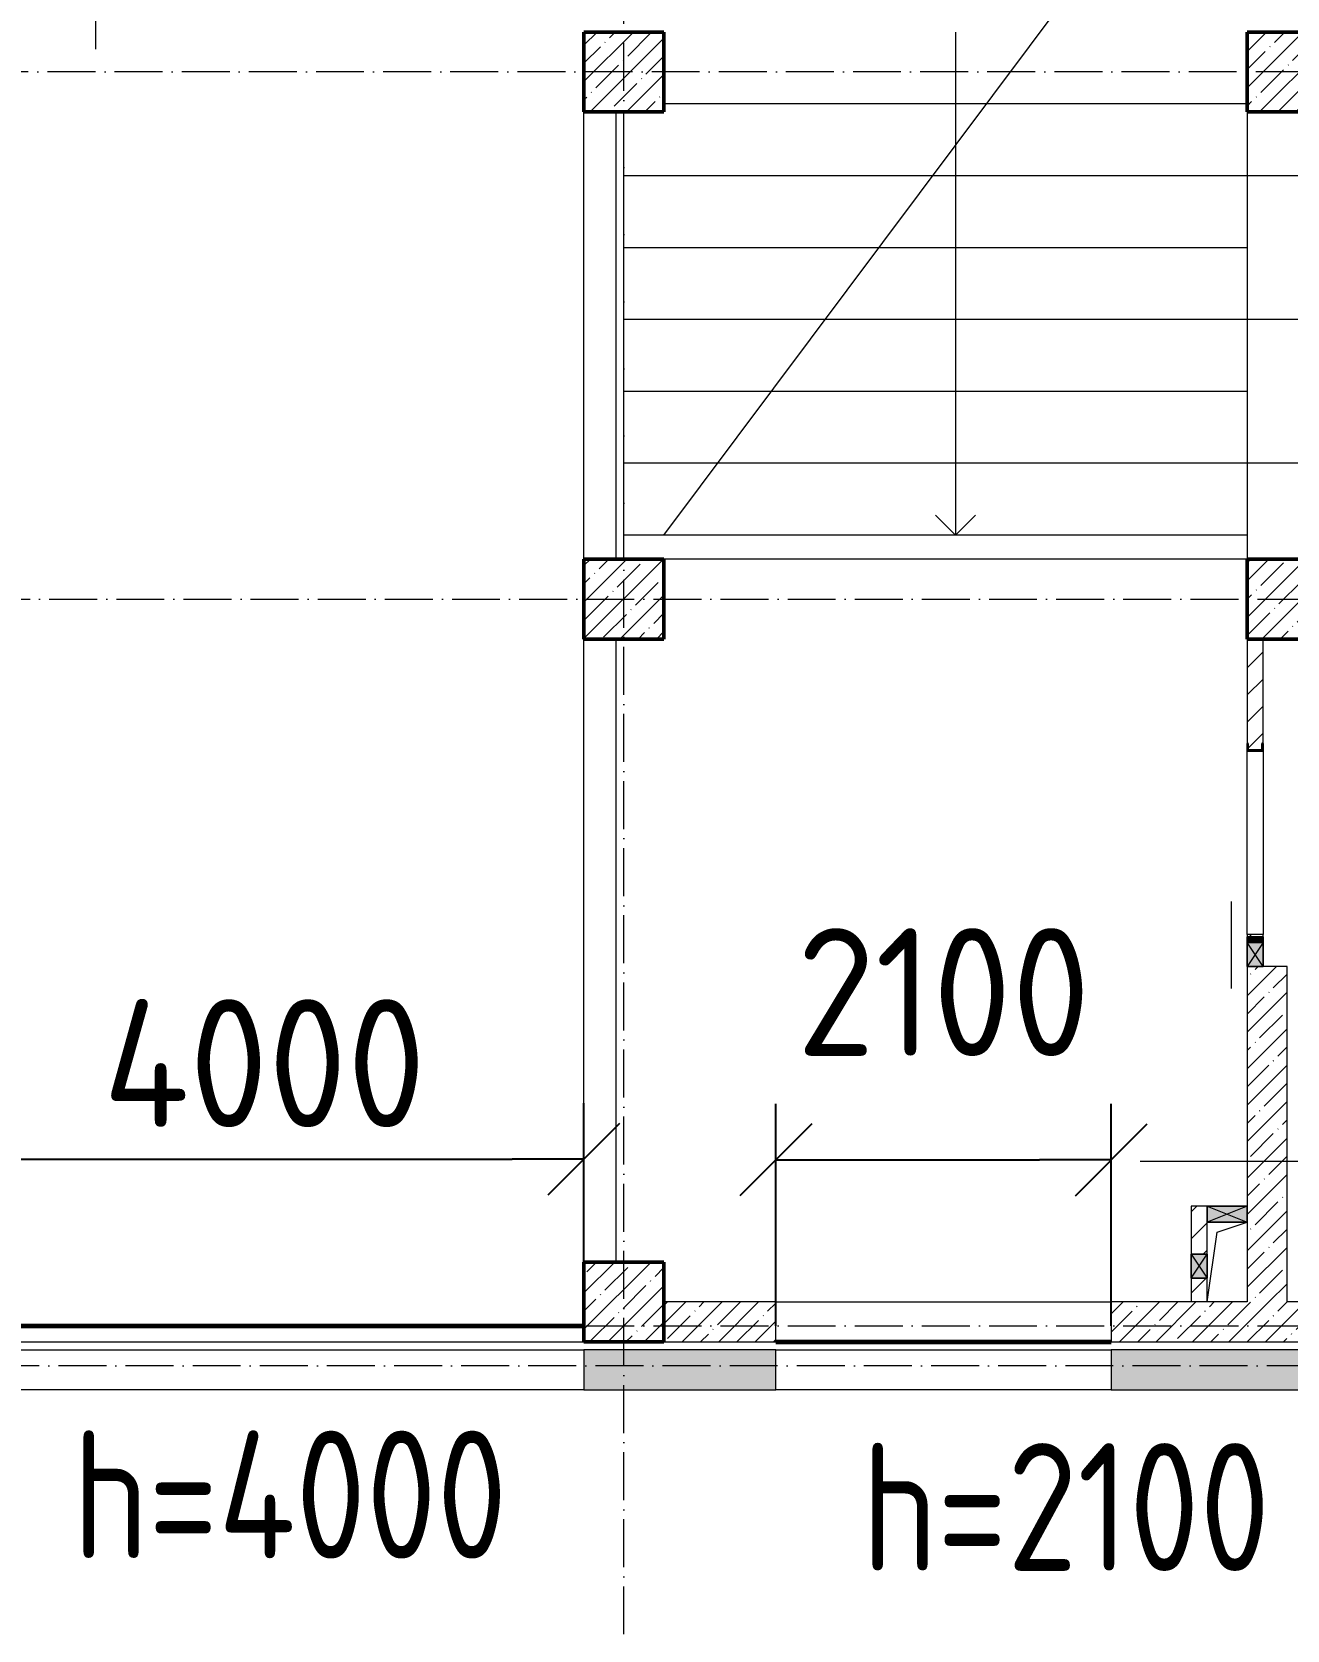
# Model space of a CAD drawing. Header units: millimetres. Extents: x 2294 to 908349, y -83289 to 219220.
# Drawn here: x 13708 to 21563, y 13752 to 23756 of the extents above; entities that cross this region are included whole.
import ezdxf

# ---------------------------------------------------------------- set-up
doc = ezdxf.new("R2010")
doc.units = ezdxf.units.MM
doc.linetypes.add('200_ШТРИХ_ш1п0_6_', pattern=[160, 100, -60])
doc.linetypes.add('50_200_ШТРИХ_1Т_ш5_п1_п1_', pattern=[700, 500, -100, 0, -100])
for name, color, linetype, lineweight in [('A-DETL-____-OTLN-4', 7, 'Continuous', 18), ('A-DETL-GENF-OTLN', 7, 'Continuous', 9), ('A-FLOR-____-OTLN', 7, 'Continuous', 9), ('A-GENM-____-MCUT', 7, 'Continuous', 25), ('A-GENM-____-OTLN', 7, 'Continuous', 9), ('A-GENM-____-OTLN-1', 7, 'Continuous', 25), ('A-GLAZ-____-OTLN', 7, 'Continuous', 9), ('A-WALL-____-MCUT-1', 7, 'Continuous', 9), ('A-WALL-____-OTLN', 7, 'Continuous', 9), ('A-WALL-____-PATT-1', 7, 'Continuous', 9), ('A-WALL-FNSH-MCUT-1', 7, 'Continuous', 9), ('I-WALL-____-OTLN', 7, 'Continuous', 9), ('S-COLS-____-MCUT', 7, 'Continuous', 50), ('S-COLS-____-OTLN', 7, 'Continuous', 9), ('S-GRID-____-OTLN-1', 7, '50_200_ШТРИХ_1Т_ш5_п1_п1_', 9), ('S-STRS-____-OTLN-1', 7, 'Continuous', 9)]:
    doc.layers.add(name, color=color, linetype=linetype, lineweight=lineweight)
doc.layers.add('A-DETL-GENF-OTLN-4', color=9, linetype='200_ШТРИХ_ш1п0_6_', lineweight=9, true_color=0x808080)
doc.layers.add('A-DETL-GENF-OTLN-5', color=7, linetype='Continuous', lineweight=5, true_color=0xc0c0c0)
doc.styles.get("Standard").update_dxf_attribs({"font": 'arial.ttf'})
doc.styles.add('СПДС', font='isocpeur.ttf', dxfattribs={"width": 0.9})
doc.dimstyles.new('Размера А3', dxfattribs={"dimtxt": 800, "dimasz": 450, "dimexe": 350, "dimexo": 100, "dimgap": 200, "dimtad": 1, "dimdec": 0, "dimrnd": 10, "dimzin": 0, "dimdsep": 46, "dimtxsty": 'СПДС', "dimblk": 'ARROWHEAD_6', "dimcen": 1, "dimclrd": 5, "dimclre": 5, "dimclrt": 5, "dimazin": 0, "dimtfac": 1, "dimtdec": 0, "dimtmove": 2, "dimatfit": 3, "dimfxl": 1, "dimtolj": 1, "dimtzin": 0, "dimarcsym": 0})
pattern_1 = [(45, (7562.79, 6025.28), (-84.8528, 84.8528), [])]
pattern_2 = [(45, (7562.79, 6025.28), (-114.04925, 114.04925), []), (45, (7676.84, 6025.28), (-114.04925, 114.04925), [201.612, -40.322, 3.353, -36.97])]

# ---------------------------------------------------------------- blocks, each defined once
blk = doc.blocks.new('BSC_Колонна _Прямоугольная - 500х500-V103-АР1_План отверстий 2 этажа в осях 1-64_А-ГГ')
at = {"layer": 'S-COLS-____-OTLN'}
h = blk.add_hatch(dxfattribs=at)
h.set_pattern_fill('FP_132', color=256, style=0, pattern_type=2)
h.set_pattern_definition([(45, (-9850, -9781.04), (-114.0493, 114.0493), []), (45, (-9735.95, -9781.04), (-114.0493, 114.0493), [201.613, -40.323, 3.353, -36.97])])
h.paths.add_polyline_path([(-250, -250), (250, -250), (250, 250), (-250, 250)], flags=0)
at = {"layer": 'S-COLS-____-MCUT'}
for p, q in [((250, 250), (-250, 250)), ((-250, 250), (-250, -250)), ((250, -250), (250, 250)), ((-250, -250), (250, -250))]:
    blk.add_line(p, q, dxfattribs=at)
blk = doc.blocks.new('BSC_Колонна _Прямоугольная - 500х500-V105-АР1_План отверстий 2 этажа в осях 1-64_А-ГГ')
at = {"layer": 'S-COLS-____-OTLN'}
h = blk.add_hatch(dxfattribs=at)
h.set_pattern_fill('FP_134', color=256, style=0, pattern_type=2)
h.set_pattern_definition([(45, (-9850, -17481.04), (-114.0493, 114.0493), []), (45, (-9735.95, -17481.04), (-114.0493, 114.0493), [201.613, -40.323, 3.353, -36.97])])
h.paths.add_polyline_path([(-250, -250), (250, -250), (250, 250), (-250, 250)], flags=0)
at = {"layer": 'S-COLS-____-MCUT'}
for p, q in [((250, 250), (-250, 250)), ((-250, 250), (-250, -250)), ((250, -250), (250, 250)), ((-250, -250), (250, -250))]:
    blk.add_line(p, q, dxfattribs=at)
blk = doc.blocks.new('BSC_Колонна _Прямоугольная - 500х700-V110-АР1_План отверстий 2 этажа в осях 1-64_А-ГГ')
at = {"layer": 'S-COLS-____-OTLN'}
h = blk.add_hatch(dxfattribs=at)
h.set_pattern_fill('FP_139', color=256, style=0, pattern_type=2)
h.set_pattern_definition([(315, (-17481.04, 14100), (114.0493, 114.0493), []), (315, (-17481.04, 13985.95), (114.0493, 114.0493), [201.612, -40.322, 3.353, -36.97])])
h.paths.add_polyline_path([(-250, 350), (-250, -350), (250, -350), (250, 350)], flags=0)
at = {"layer": 'S-COLS-____-MCUT'}
for p, q in [((250, 350), (-250, 350)), ((-250, 350), (-250, -350)), ((250, -350), (250, 350)), ((-250, -350), (250, -350))]:
    blk.add_line(p, q, dxfattribs=at)
blk = doc.blocks.new('BSC_Колонна _Прямоугольная - 500х700-V134-АР1_План отверстий 2 этажа в осях 1-64_А-ГГ')
at = {"layer": 'S-COLS-____-OTLN'}
h = blk.add_hatch(dxfattribs=at)
h.set_pattern_fill('FP_164', color=256, style=0, pattern_type=2)
h.set_pattern_definition([(315, (-14181.04, 14100), (114.0493, 114.0493), []), (315, (-14181.04, 13985.95), (114.0493, 114.0493), [201.612, -40.322, 3.353, -36.97])])
h.paths.add_polyline_path([(-250, 350), (-250, -350), (250, -350), (250, 350)], flags=0)
at = {"layer": 'S-COLS-____-MCUT'}
for p, q in [((250, 350), (-250, 350)), ((-250, 350), (-250, -350)), ((250, -350), (250, 350)), ((-250, -350), (250, -350))]:
    blk.add_line(p, q, dxfattribs=at)
blk = doc.blocks.new('154_Стойка_СКБ_Швеллер - СМ-2180_100-28318692-АР1_План отверстий 2 этажа в осях 1-64_А-ГГ')
at = {"layer": 'A-GENM-____-MCUT'}
for p, q in [((171, 50), (125, 50)), ((125, 50), (125, -50)), ((129.5, 42.4), (171, 42.4)), ((129.5, -42.4), (129.5, 42.4)), ((171, 42.4), (171, 50)), ((125, -50), (171, -50)), ((171, -42.4), (129.5, -42.4)), ((171, -50), (171, -42.4))]:
    blk.add_line(p, q, dxfattribs=at)
blk = doc.blocks.new('AR_Отверстие прямоугольное _в плите_ - AR_Отверстие прямоугольное _в плите_-V185-АР1_План отверстий 2 этажа в осях 1-64_А-ГГ')
at = {"layer": 'A-GENM-____-OTLN'}
for p, q in [((-63, 188), (125, 250)), ((-125, -250), (-63, 188))]:
    blk.add_line(p, q, dxfattribs=at)
blk = doc.blocks.new('AR_Отверстие прямоугольное _в стене__БезПР - AR_Отверстие прямоугольное _в стене__БезПР-36788821-АР1_План отверстий 2 этажа в осях 1-64_А-ГГ')
at = {"layer": 'A-GLAZ-____-OTLN'}
blk.add_hatch(color=256, dxfattribs=at).paths.add_polyline_path([(-15, -50), (-15, 50), (-50, 50), (-50, -50)], flags=0)
at = {"layer": 'A-DETL-GENF-OTLN'}
for p, q in [((-50, -50), (-50, 50)), ((-50, 50), (-15, 50)), ((-50, 50), (-15, 15)), ((-15, 50), (-50, 50)), ((-50, 50), (-50, -50)), ((-15, -15), (-50, -50)), ((-15, -50), (-50, -50)), ((-50, -50), (-15, -50))]:
    blk.add_line(p, q, dxfattribs=at)
blk = doc.blocks.new('AR_Отверстие прямоугольное _в стене__БезПР - AR_Отверстие прямоугольное _в стене__БезПР-36428168-АР1_План отверстий 2 этажа в осях 1-64_А-ГГ')
at = {"layer": 'A-GLAZ-____-OTLN'}
blk.add_hatch(color=256, dxfattribs=at).paths.add_polyline_path([(-75, -50), (75, -50), (75, 50), (-75, 50)], flags=0)
at = {"layer": 'A-DETL-GENF-OTLN'}
for p, q in [((-75, -50), (-75, 50)), ((-75, 50), (75, 50)), ((75, 50), (-75, -50)), ((-75, 50), (75, -50)), ((75, 50), (-75, 50)), ((-75, 50), (-75, -50)), ((75, 50), (75, -50)), ((75, -50), (75, 50)), ((75, -50), (-75, -50)), ((-75, -50), (75, -50))]:
    blk.add_line(p, q, dxfattribs=at)
blk = doc.blocks.new('AR_Отверстие прямоугольное _в стене__БезПР - AR_Отверстие прямоугольное _в стене__БезПР-36789562-АР1_План отверстий 2 этажа в осях 1-64_А-ГГ')
at = {"layer": 'A-GLAZ-____-OTLN'}
blk.add_hatch(color=256, dxfattribs=at).paths.add_polyline_path([(75, -50), (75, 50), (-75, 50), (-75, -50)], flags=0)
at = {"layer": 'A-DETL-GENF-OTLN'}
for p, q in [((-75, -50), (-75, 50)), ((-75, 50), (75, 50)), ((75, 50), (-75, -50)), ((-75, 50), (75, -50)), ((75, 50), (-75, 50)), ((-75, 50), (-75, -50)), ((75, 50), (75, -50)), ((75, -50), (75, 50)), ((75, -50), (-75, -50)), ((-75, -50), (75, -50))]:
    blk.add_line(p, q, dxfattribs=at)
blk = doc.blocks.new('AR_Отверстие прямоугольное _в стене__БезПР - AR_Отверстие прямоугольное _в стене__БезПР-36428146-АР1_План отверстий 2 этажа в осях 1-64_А-ГГ')
at = {"layer": 'A-GLAZ-____-OTLN'}
blk.add_hatch(color=256, dxfattribs=at).paths.add_polyline_path([(125, -50), (125, 50), (-125, 50), (-125, -50)], flags=0)
at = {"layer": 'A-DETL-GENF-OTLN'}
for p, q in [((-125, -50), (-125, 50)), ((-125, 50), (125, 50)), ((125, 50), (-125, -50)), ((-125, 50), (125, -50)), ((125, 50), (-125, 50)), ((-125, 50), (-125, -50)), ((125, 50), (125, -50)), ((125, -50), (125, 50)), ((125, -50), (-125, -50)), ((-125, -50), (125, -50))]:
    blk.add_line(p, q, dxfattribs=at)
blk = doc.blocks.new('DET_L_Имитация разреза_ISO2-5 - Влево-36878805-АР1_План отверстий 2 этажа в осях 1-64_А-ГГ')
at = {"layer": 'A-DETL-GENF-OTLN-5'}
blk.add_line((143, 0), (687, 0), dxfattribs=at)
blk = doc.blocks.new('DET_L_Имитация разреза_ISO2-5 - Низ-36884722-АР1_План отверстий 2 этажа в осях 1-64_А-ГГ')
at = {"layer": 'A-DETL-GENF-OTLN-5'}
blk.add_line((143, 0), (1257, 0), dxfattribs=at)
blk = doc.blocks.new('DET_L_Имитация разреза_ISO2-5 - Вправо-36892236-АР1_План отверстий 2 этажа в осях 1-64_А-ГГ')
at = {"layer": 'A-DETL-GENF-OTLN-5'}
blk.add_line((143, 0), (1927, 0), dxfattribs=at)
blk = doc.blocks.new('2floor')
at = {"layer": 'A-WALL-____-PATT-1'}
h = blk.add_hatch(dxfattribs=at)
h.set_pattern_fill('FP_4', color=256, style=0, pattern_type=2)
h.set_pattern_definition(pattern_1)
h.paths.add_polyline_path([(21313, 18091), (21413, 18091), (21413, 18106), (21313, 18106)], flags=0)
h.paths.add_polyline_path([(21405, 19261), (21406, 19302), (21413, 19302), (21413, 19956), (21313, 19956), (21313, 19302), (21320, 19302), (21320, 19261)], flags=0)
h = blk.add_hatch(dxfattribs=at)
h.set_pattern_fill('FP_25', color=256, style=0, pattern_type=2)
h.set_pattern_definition(pattern_2)
h.paths.add_polyline_path([(21313, 15806), (21563, 15806), (21563, 17906), (21313, 17906), (21313, 16306)], flags=0)
h = blk.add_hatch(dxfattribs=at)
h.set_pattern_fill('FP_4', color=256, style=0, pattern_type=2)
h.set_pattern_definition(pattern_1)
h.paths.add_polyline_path([(20963, 15806), (21063, 15806), (21063, 15956), (20963, 15956)], flags=0)
h.paths.add_polyline_path([(21023, 16106), (21063, 16106), (21063, 16406), (20963, 16406), (20963, 16106)], flags=0)
h = blk.add_hatch(dxfattribs=at)
h.set_pattern_fill('FP_25', color=256, style=0, pattern_type=2)
h.set_pattern_definition(pattern_2)
h.paths.add_polyline_path([(30413, 15556), (30413, 15806), (30213, 15806), (30213, 15556)], flags=0)
h.paths.add_polyline_path([(28113, 15556), (28113, 15806), (20463, 15806), (20463, 15556), (25224, 15556)], flags=0)
h.paths.add_polyline_path([(18154, 15556), (18363, 15556), (18363, 15806), (17663, 15806), (17663, 15556)], flags=0)
h = blk.add_hatch(dxfattribs=at)
h.set_pattern_fill('FP_25', color=256, style=0, pattern_type=2)
h.set_pattern_definition(pattern_2)
h.paths.add_polyline_path([(30213, 15256), (31113, 15256), (31113, 15506), (30213, 15506)], flags=0)
h.paths.add_polyline_path([(28113, 15256), (28113, 15506), (20463, 15506), (20463, 15256), (25224, 15256)], flags=0)
h.paths.add_polyline_path([(18363, 15256), (18363, 15506), (17163, 15506), (17163, 15256), (18154, 15256)], flags=0)
h.paths.add_polyline_path([(12851, 15256), (13163, 15256), (13163, 15506), (5613, 15506), (5613, 15256), (11084, 15256)], flags=0)
at = {"layer": 'S-COLS-____-OTLN'}
h = blk.add_hatch(dxfattribs=at)
h.set_pattern_fill('FP_25', color=256, style=0, pattern_type=2)
h.set_pattern_definition(pattern_2)
h.paths.add_polyline_path([(17163, 19956), (17663, 19956), (17663, 20456), (17163, 20456)], flags=0)
at = {"layer": 'A-DETL-____-OTLN-4'}
blk.add_line((17663, 20606), (30863, 38256), dxfattribs=at)
at = {"layer": 'A-FLOR-____-OTLN'}
for p, q in [((17413, 20456), (17413, 23256)), ((21313, 20456), (17663, 20456)), ((13163, 15556), (17163, 15556))]:
    blk.add_line(p, q, dxfattribs=at)
at = {"layer": 'A-WALL-____-MCUT-1'}
for p, q in [((21313, 17906), (21313, 16406)), ((21563, 17906), (21413, 17906)), ((21563, 15806), (21563, 17906)), ((21313, 16306), (21313, 15806)), ((18363, 15806), (17663, 15806)), ((18363, 15556), (18363, 15806)), ((21313, 15806), (20463, 15806)), ((20463, 15806), (20463, 15556)), ((24013, 15806), (21563, 15806)), ((18363, 15506), (17163, 15506)), ((17163, 15506), (17163, 15256)), ((17663, 15556), (18363, 15556)), ((18363, 15256), (18363, 15506)), ((20463, 15556), (28113, 15556)), ((28113, 15506), (20463, 15506)), ((20463, 15506), (20463, 15256)), ((17163, 15256), (18363, 15256)), ((20463, 15256), (28113, 15256))]:
    blk.add_line(p, q, dxfattribs=at)
at = {"layer": 'A-WALL-____-OTLN'}
for p, q in [((18363, 15806), (20463, 15806)), ((13163, 15506), (17163, 15506)), ((20463, 15556), (18363, 15556)), ((18363, 15506), (20463, 15506)), ((17163, 15256), (13163, 15256)), ((20463, 15256), (18363, 15256))]:
    blk.add_line(p, q, dxfattribs=at)
at = {"layer": 'A-WALL-FNSH-MCUT-1'}
for p, q in [((21313, 19956), (21313, 19302)), ((21413, 19302), (21413, 19956)), ((21313, 18106), (21313, 18091)), ((21413, 18106), (21313, 18106)), ((21413, 18091), (21413, 18106)), ((21063, 16406), (20963, 16406)), ((20963, 16406), (20963, 16106)), ((21063, 16106), (21063, 16306)), ((20963, 15956), (20963, 15806)), ((21063, 15806), (21063, 15956))]:
    blk.add_line(p, q, dxfattribs=at)
at = {"layer": 'I-WALL-____-OTLN'}
for p, q in [((17163, 20456), (17163, 23256)), ((17363, 23256), (17363, 20456)), ((17163, 16056), (17163, 19956)), ((17363, 19956), (17363, 16056)), ((21313, 18106), (21313, 19256)), ((21413, 19256), (21413, 18106))]:
    blk.add_line(p, q, dxfattribs=at)
at = {"layer": 'S-COLS-____-MCUT'}
for p, q in [((17663, 20456), (17163, 20456)), ((17163, 20456), (17163, 19956)), ((17663, 19956), (17663, 20456)), ((17163, 19956), (17663, 19956))]:
    blk.add_line(p, q, dxfattribs=at)
at = {"layer": 'S-STRS-____-OTLN-1'}
for p, q in [((19488, 23756), (19488, 23306)), ((21313, 23306), (17663, 23306)), ((21313, 23306), (17663, 23306)), ((19488, 23306), (19488, 22856)), ((21313, 23256), (21313, 22856)), ((21313, 23256), (21313, 22856)), ((21313, 22856), (17413, 22856)), ((21313, 22856), (17413, 22856)), ((19488, 22856), (19488, 22406)), ((21313, 22856), (21313, 21956)), ((28913, 22856), (21313, 22856)), ((28913, 22856), (21313, 22856)), ((21313, 22406), (17413, 22406)), ((21313, 22406), (17413, 22406)), ((19488, 22406), (19488, 21956)), ((21313, 22406), (21313, 21956)), ((21313, 21956), (17413, 21956)), ((21313, 21956), (17413, 21956)), ((19488, 21956), (19488, 21506)), ((21313, 21956), (21313, 21056)), ((28913, 21956), (21313, 21956)), ((28913, 21956), (21313, 21956)), ((21313, 21506), (17413, 21506)), ((21313, 21506), (17413, 21506)), ((19488, 21506), (19488, 21056)), ((21313, 21506), (21313, 21056)), ((21313, 21056), (17413, 21056)), ((21313, 21056), (17413, 21056)), ((19488, 21056), (19488, 20606)), ((21313, 21056), (21313, 20456)), ((28913, 21056), (21313, 21056)), ((28913, 21056), (21313, 21056)), ((19488, 20606), (19363, 20731)), ((19488, 20606), (19613, 20731)), ((21313, 20606), (17413, 20606))]:
    blk.add_line(p, q, dxfattribs=at)
at = {"layer": 'A-DETL-GENF-OTLN-4'}
for name, p, rotation in [('DET_L_Имитация разреза_ISO2-5 - Вправо-36892236-АР1_План отверстий 2 этажа в осях 1-64_А-ГГ', (14108, 23506), 90.00000000000027), ('DET_L_Имитация разреза_ISO2-5 - Влево-36878805-АР1_План отверстий 2 этажа в осях 1-64_А-ГГ', (21213, 18456), 270.0000000000005), ('DET_L_Имитация разреза_ISO2-5 - Низ-36884722-АР1_План отверстий 2 этажа в осях 1-64_А-ГГ', (21901, 16686), 180)]:
    blk.add_blockref(name, p, dxfattribs=dict(at, rotation=rotation))
at = {"layer": 'A-GENM-____-OTLN'}
blk.add_blockref('AR_Отверстие прямоугольное _в плите_ - AR_Отверстие прямоугольное _в плите_-V185-АР1_План отверстий 2 этажа в осях 1-64_А-ГГ', (21188, 16056), dxfattribs=at)
at = {"layer": 'A-GENM-____-OTLN-1', "rotation": 89.99999999999993}
blk.add_blockref('154_Стойка_СКБ_Швеллер - СМ-2180_100-28318692-АР1_План отверстий 2 этажа в осях 1-64_А-ГГ', (21363, 19131), dxfattribs=at)
at = {"layer": 'A-GLAZ-____-OTLN'}
for name, p, rotation in [('AR_Отверстие прямоугольное _в стене__БезПР - AR_Отверстие прямоугольное _в стене__БезПР-36788821-АР1_План отверстий 2 этажа в осях 1-64_А-ГГ', (21363, 18041), 269.9999999999999), ('AR_Отверстие прямоугольное _в стене__БезПР - AR_Отверстие прямоугольное _в стене__БезПР-36789562-АР1_План отверстий 2 этажа в осях 1-64_А-ГГ', (21363, 17981), 269.9999999999999), ('AR_Отверстие прямоугольное _в стене__БезПР - AR_Отверстие прямоугольное _в стене__БезПР-36428168-АР1_План отверстий 2 этажа в осях 1-64_А-ГГ', (21013, 16031), 90)]:
    blk.add_blockref(name, p, dxfattribs=dict(at, rotation=rotation))
blk.add_blockref('AR_Отверстие прямоугольное _в стене__БезПР - AR_Отверстие прямоугольное _в стене__БезПР-36428146-АР1_План отверстий 2 этажа в осях 1-64_А-ГГ', (21188, 16356), dxfattribs=at)
at = {"layer": 'S-COLS-____-OTLN'}
for name, p in [('BSC_Колонна _Прямоугольная - 500х500-V105-АР1_План отверстий 2 этажа в осях 1-64_А-ГГ', (17413, 23506)), ('BSC_Колонна _Прямоугольная - 500х500-V103-АР1_План отверстий 2 этажа в осях 1-64_А-ГГ', (17413, 15806))]:
    blk.add_blockref(name, p, dxfattribs=at)
at = {"layer": 'S-COLS-____-OTLN', "rotation": 89.9999999999999}
for name, p in [('BSC_Колонна _Прямоугольная - 500х700-V110-АР1_План отверстий 2 этажа в осях 1-64_А-ГГ', (21663, 23506)), ('BSC_Колонна _Прямоугольная - 500х700-V134-АР1_План отверстий 2 этажа в осях 1-64_А-ГГ', (21663, 20206))]:
    blk.add_blockref(name, p, dxfattribs=at)
blk = doc.blocks.new('ARROWHEAD_6')
at = {"color": 0, "linetype": 'Continuous'}
for p, q in [((-0.5, -0.5), (0.5, 0.5)), ((0, 0), (-1, 0))]:
    blk.add_line(p, q, dxfattribs=at)
blk = doc.blocks.new('*D2420')
at = {"color": 5, "lineweight": -2, "transparency": 16777216}
for p, q in [((13163, 15756), (13163, 17051)), ((17163, 15756), (17163, 17051)), ((13613, 16701), (16713, 16701))]:
    blk.add_line(p, q, dxfattribs=at)
at = {"layer": 'Defpoints', "color": 0, "transparency": 16777216}
for p in [(17163, 16701), (13163, 15656), (17163, 15656)]:
    blk.add_point(p, dxfattribs=at)
at = {"color": 5, "lineweight": -2, "transparency": 16777216, "xscale": 450, "yscale": 450, "zscale": 450, "rotation": 180}
blk.add_blockref('ARROWHEAD_6', (13163, 16701), dxfattribs=at)
at = {"color": 5, "lineweight": -2, "transparency": 16777216, "xscale": 450, "yscale": 450, "zscale": 450}
blk.add_blockref('ARROWHEAD_6', (17163, 16701), dxfattribs=at)
at = {"color": 5, "transparency": 16777216, "insert": (15163, 17301), "char_height": 800, "attachment_point": 5, "style": 'СПДС'}
blk.add_mtext('\\A1;4000', dxfattribs=at)
blk = doc.blocks.new('*D2422')
at = {"color": 5, "lineweight": -2, "transparency": 16777216}
for p, q in [((18363, 15656), (18363, 17046)), ((20463, 15656), (20463, 17046)), ((18813, 16696), (20013, 16696))]:
    blk.add_line(p, q, dxfattribs=at)
at = {"layer": 'Defpoints', "color": 0, "transparency": 16777216}
for p in [(20463, 16696), (18363, 15556), (20463, 15556)]:
    blk.add_point(p, dxfattribs=at)
at = {"color": 5, "lineweight": -2, "transparency": 16777216, "xscale": 450, "yscale": 450, "zscale": 450, "rotation": 180}
blk.add_blockref('ARROWHEAD_6', (18363, 16696), dxfattribs=at)
at = {"color": 5, "lineweight": -2, "transparency": 16777216, "xscale": 450, "yscale": 450, "zscale": 450}
blk.add_blockref('ARROWHEAD_6', (20463, 16696), dxfattribs=at)
at = {"color": 5, "transparency": 16777216, "insert": (19413, 17746), "char_height": 800, "attachment_point": 5, "style": 'СПДС'}
blk.add_mtext('\\A1;2100', dxfattribs=at)
blk = doc.blocks.new('3osi')
at = {"layer": 'S-GRID-____-OTLN-1', "color": 251, "ltscale": 0.6, "true_color": 0x636466}
for p, q in [((175433.5, 1542.7), (175433.5, 55906.2)), ((192291.2, 23506.3), (160914.7, 23506.3)), ((160914.7, 20206.3), (192291.2, 20206.3)), ((160914.7, 15656.3), (189454.1, 15656.3)), ((269657.9, 15406.3), (161153.7, 15406.3))]:
    blk.add_line(p, q, dxfattribs=at)

msp = doc.modelspace()

# ---------------------------------------------------------------- linework, layer by layer
at = {"color": 1, "lineweight": 60}
for points in [[(13162.8, 15656.3), (17162.8, 15656.3)], [(18362.8, 15556.3), (20462.8, 15556.3)]]:
    msp.add_lwpolyline(points, dxfattribs=at)

# ---------------------------------------------------------------- block references
for name, p in [('3osi', (-158020.7, 0)), ('2floor', (0, 0))]:
    msp.add_blockref(name, p)

# ---------------------------------------------------------------- texts
at = {"color": 5, "char_height": 800, "attachment_point": 1}
for s, insert in [('{\\fГОСТ тип А|b0|i0|c0|p34;h=4000}', (13960.8, 15000.3)), ('{\\fГОСТ тип А|b0|i0|c0|p34;h=\\fГОСТ тип А|b0|i0|c204|p34;21\\fГОСТ тип А|b0|i0|c0|p34;00}', (18898.2, 14922.5))]:
    msp.add_mtext_dynamic_manual_height_columns(s, width=4795.892, gutter_width=1772.3, heights=[982.9], dxfattribs=dict(at, insert=insert))

# ---------------------------------------------------------------- dimensions: what is measured, and where the dimension line sits
at = {"color": 5}
for base, p1, p2, picture, middle in [((20462.8, 16695.8), (18362.8, 15556.3), (20462.8, 15556.3), '*D2422', (19412.8, 17745.8)), ((17162.8, 16701.4), (13162.8, 15656.3), (17162.8, 15656.3), '*D2420', (15162.8, 17301.4))]:
    dim = msp.add_linear_dim(base=base, p1=p1, p2=p2, dimstyle='Размера А3', dxfattribs=at)
    dim.commit()
    dim.dimension.update_dxf_attribs({"geometry": picture, "text_midpoint": middle})

doc.saveas('drawing.dxf')
